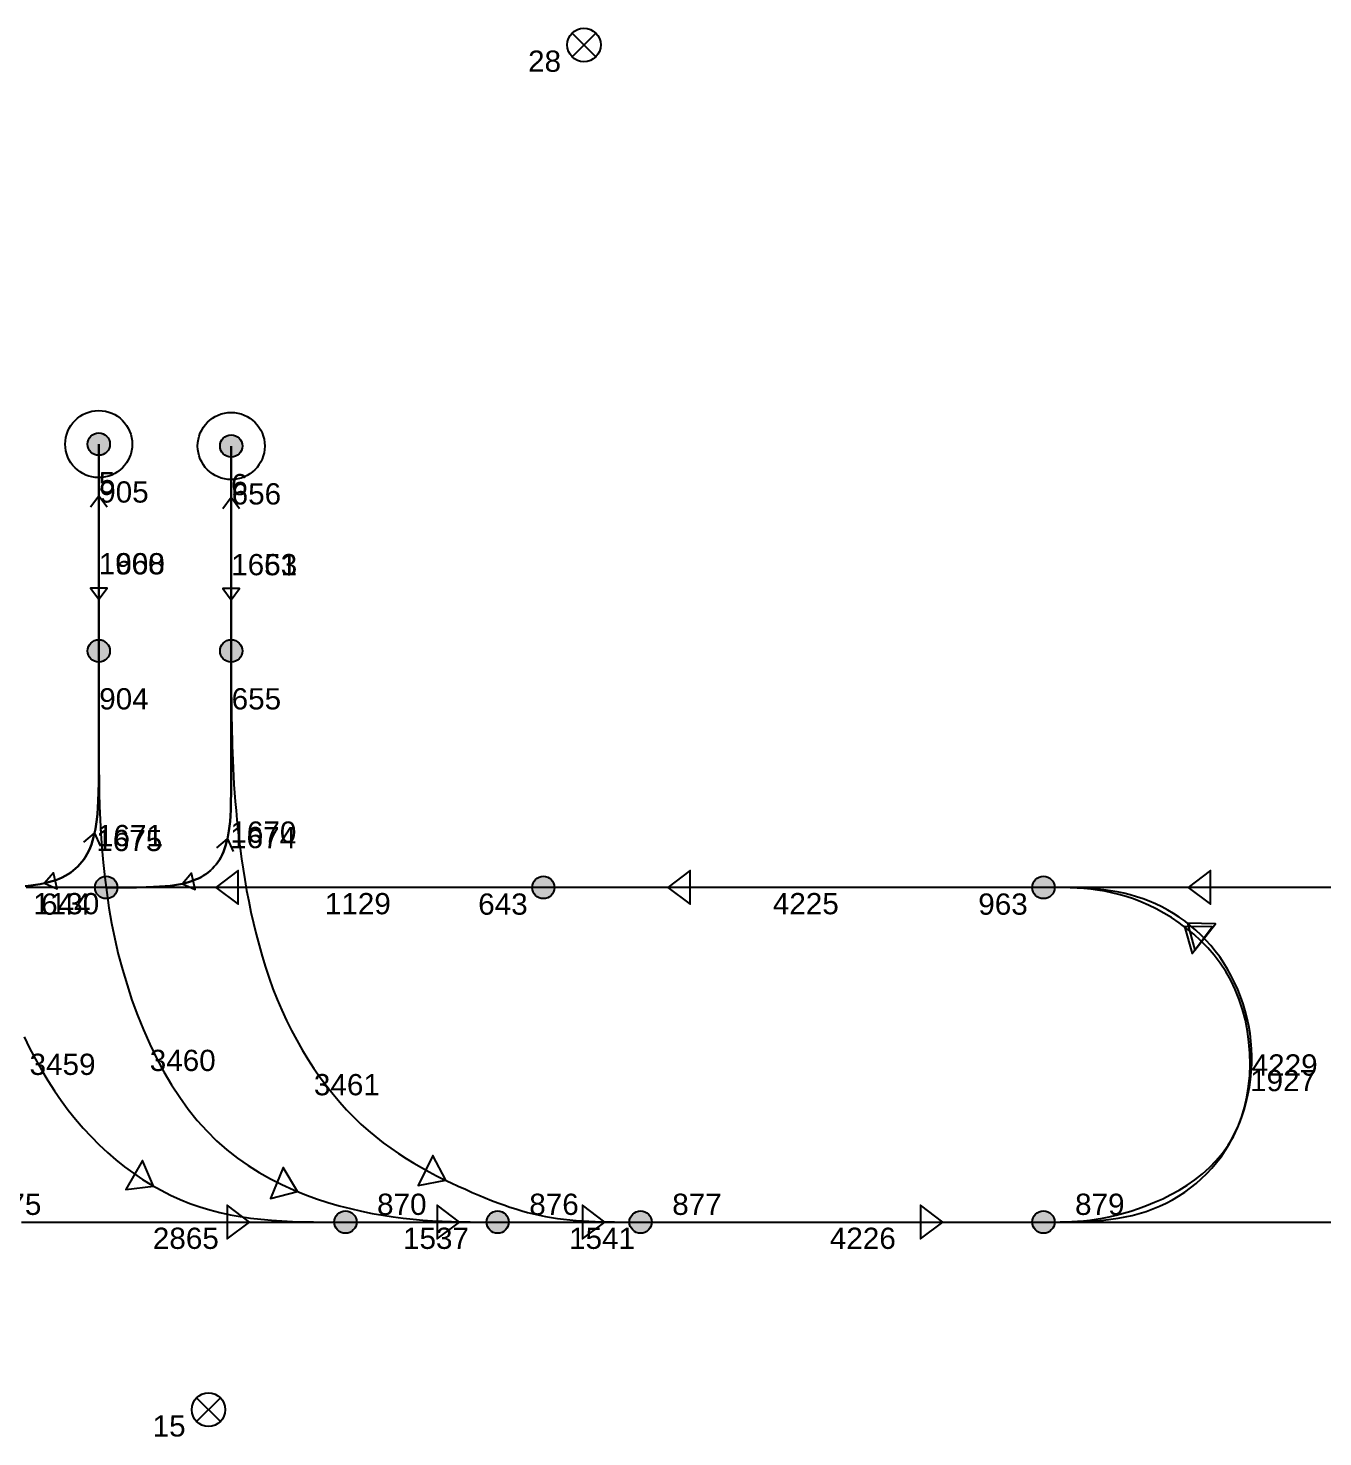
# Model space of a CAD drawing. Header units: millimetres. Extents: x 1508 to 209369, y 3688 to 146097.
# Drawn here: x 83805 to 95389, y 60623 to 73222 of the extents above; entities that cross this region are included whole.
import ezdxf

# ---------------------------------------------------------------- set-up
doc = ezdxf.new("R2010")
doc.units = ezdxf.units.MM
for name, color, linetype, true_color in [('Ndc8_Activity_BanYun', 1, 'Continuous', 0xff0000), ('Ndc8_Activity_BanYunID', 1, 'Continuous', 0xff0000), ('Ndc8_Forward', 5, 'Continuous', 0x0000ff), ('Ndc8_ForwardID', 5, 'Continuous', 0x0000ff), ('Ndc8_Point', 7, 'Continuous', 0x000080), ('Ndc8_PointID', 7, 'Continuous', 0x000080), ('Ndc8_Reflector', 7, 'Continuous', 0x008000), ('Ndc8_ReflectorID', 7, 'Continuous', 0x008000), ('Ndc8_SD1_BWD_AutoLoadEnabled', 7, 'Continuous', 0x0080c0), ('Ndc8_SD1_BWD_AutoLoadEnabledID', 7, 'Continuous', 0x0080c0), ('Ndc8_SD1_BWD_LoadOperation', 5, 'Continuous', 0x0000ff), ('Ndc8_SD1_BWD_LoadOperationID', 5, 'Continuous', 0x0000ff), ('Ndc8_SD1_Fwd_CurveLeft', 6, 'Continuous', 0xff00ff), ('Ndc8_SD1_Fwd_CurveLeftID', 6, 'Continuous', 0xff00ff), ('Ndc8_SD1_Fwd_NoForkAutoAdjust', 5, 'Continuous', 0x0000ff), ('Ndc8_SD1_Fwd_NoForkAutoAdjustID', 5, 'Continuous', 0x0000ff), ('Ndc8_SD1_JiangCha', 7, 'Continuous', 0x0000a0), ('Ndc8_SD1_JiangChaID', 7, 'Continuous', 0x0000a0), ('Ndc8_SD2_Fwd_CurveLeft', 7, 'Continuous', 0xff80c0), ('Ndc8_SD2_Fwd_CurveLeftID', 7, 'Continuous', 0xff80c0)]:
    doc.layers.add(name, color=color, linetype=linetype, true_color=true_color)
doc.styles.add('Ndc8Style', font='arial.ttf', dxfattribs={"height": 0.2})

msp = doc.modelspace()

# ---------------------------------------------------------------- hatches: boundary and pattern name
at = {"layer": 'Ndc8_Point'}
h = msp.add_hatch(color=256, dxfattribs=at)
edge = h.paths.add_edge_path(flags=0)
edge.add_arc((84437, 69502), 100, 0, 360)
h = msp.add_hatch(color=256, dxfattribs=at)
edge = h.paths.add_edge_path(flags=0)
edge.add_arc((85622, 69485), 100, 0, 360)
h = msp.add_hatch(color=256, dxfattribs=at)
edge = h.paths.add_edge_path(flags=0)
edge.add_arc((84437, 67652), 100, 0, 360)
h = msp.add_hatch(color=256, dxfattribs=at)
edge = h.paths.add_edge_path(flags=0)
edge.add_arc((85622, 67652), 100, 0, 360)
h = msp.add_hatch(color=256, dxfattribs=at)
edge = h.paths.add_edge_path(flags=0)
edge.add_arc((84504, 65537), 100, 0, 360)
h = msp.add_hatch(color=256, dxfattribs=at)
edge = h.paths.add_edge_path(flags=0)
edge.add_arc((88415, 65537), 100, 0, 360)
h = msp.add_hatch(color=256, dxfattribs=at)
edge = h.paths.add_edge_path(flags=0)
edge.add_arc((92889, 65537), 100, 0, 360)
h = msp.add_hatch(color=256, dxfattribs=at)
edge = h.paths.add_edge_path(flags=0)
edge.add_arc((86644, 62544), 100, 0, 360)
h = msp.add_hatch(color=256, dxfattribs=at)
edge = h.paths.add_edge_path(flags=0)
edge.add_arc((88006, 62544), 100, 0, 360)
h = msp.add_hatch(color=256, dxfattribs=at)
edge = h.paths.add_edge_path(flags=0)
edge.add_arc((89285, 62544), 100, 0, 360)
h = msp.add_hatch(color=256, dxfattribs=at)
edge = h.paths.add_edge_path(flags=0)
edge.add_arc((92889, 62544), 100, 0, 360)

# ---------------------------------------------------------------- linework, layer by layer
at = {"layer": 'Ndc8_Activity_BanYun'}
for centre in [(84437, 69502), (85622, 69485)]:
    msp.add_circle(centre, 300, dxfattribs=at)
at = {"layer": 'Ndc8_Forward'}
for points in [[(85484, 65537), (85684, 65387), (85684, 65687), (85484, 65537)], [(89529, 65537), (89729, 65387), (89729, 65687), (89529, 65537)], [(94183, 65537), (94383, 65387), (94383, 65687), (94183, 65537)], [(84504, 65537), (84473, 65537), (84442, 65537), (84411, 65537), (84380, 65537), (84349, 65537), (84318, 65537), (84286, 65537), (84255, 65537), (84224, 65537), (84193, 65537), (84162, 65537), (84131, 65537), (84100, 65537), (84069, 65537), (84069, 65537), (84038, 65537), (84007, 65537), (83975, 65537), (83944, 65537), (83913, 65537), (83882, 65537), (83851, 65537), (83820, 65537), (83789, 65537)], [(88415, 65537), (88310, 65537), (88204, 65537), (88100, 65537), (87995, 65537), (87892, 65537), (87789, 65537), (87688, 65537), (87588, 65537), (87489, 65537), (87392, 65537), (87297, 65537), (87204, 65537), (87113, 65537), (87025, 65537), (87025, 65537), (86939, 65537), (86856, 65537), (86774, 65537), (86694, 65537), (86615, 65537), (86537, 65537), (86460, 65537), (86382, 65537), (86304, 65537), (86225, 65537), (86145, 65537), (86063, 65537), (85980, 65537), (85894, 65537), (85894, 65537), (85806, 65537), (85715, 65537), (85622, 65537), (85527, 65537), (85430, 65537), (85331, 65537), (85231, 65537), (85130, 65537), (85027, 65537), (84924, 65537), (84819, 65537), (84715, 65537), (84609, 65537), (84504, 65537)], [(92889, 65537), (92787, 65537), (92685, 65537), (92582, 65537), (92479, 65537), (92375, 65537), (92270, 65537), (92163, 65537), (92056, 65537), (91946, 65537), (91835, 65537), (91721, 65537), (91605, 65537), (91487, 65537), (91366, 65537), (91366, 65537), (91242, 65537), (91115, 65537), (90987, 65537), (90858, 65537), (90728, 65537), (90597, 65537), (90468, 65537), (90339, 65537), (90211, 65537), (90086, 65537), (89964, 65537), (89844, 65537), (89729, 65537), (89618, 65537), (89618, 65537), (89511, 65537), (89409, 65537), (89312, 65537), (89218, 65537), (89127, 65537), (89040, 65537), (88956, 65537), (88874, 65537), (88794, 65537), (88716, 65537), (88640, 65537), (88564, 65537), (88489, 65537), (88415, 65537)], [(95497, 65537), (95329, 65537), (95161, 65537), (94996, 65537), (94834, 65537), (94677, 65537), (94524, 65537), (94379, 65537), (94379, 65537), (94241, 65537), (94109, 65537), (93985, 65537), (93866, 65537), (93753, 65537), (93645, 65537), (93541, 65537), (93440, 65537), (93344, 65537), (93249, 65537), (93157, 65537), (93067, 65537), (92978, 65537), (92889, 65537)], [(85787, 62544), (85587, 62694), (85587, 62394), (85787, 62544)], [(87665, 62544), (87465, 62694), (87465, 62394), (87665, 62544)], [(88965, 62544), (88765, 62694), (88765, 62394), (88965, 62544)], [(91988, 62544), (91788, 62694), (91788, 62394), (91988, 62544)], [(83746, 62544), (83821, 62544), (83898, 62544), (83978, 62544), (84060, 62544), (84145, 62544), (84234, 62544), (84234, 62544), (84326, 62544), (84420, 62544), (84517, 62544), (84617, 62544), (84717, 62544), (84819, 62544), (84921, 62544), (85023, 62544), (85125, 62544), (85225, 62544), (85325, 62544), (85422, 62544), (85516, 62544), (85608, 62544), (85608, 62544), (85697, 62544), (85782, 62544), (85864, 62544), (85944, 62544), (86021, 62544), (86096, 62544), (86168, 62544), (86240, 62544), (86309, 62544), (86378, 62544), (86445, 62544), (86512, 62544), (86578, 62544), (86644, 62544)], [(86644, 62544), (86670, 62544), (86697, 62544), (86723, 62544), (86749, 62544), (86775, 62544), (86801, 62544), (86826, 62544), (86852, 62544), (86877, 62544), (86901, 62544), (86926, 62544), (86950, 62544), (86974, 62544), (86997, 62544), (86997, 62544), (87020, 62544), (87043, 62544), (87065, 62544), (87088, 62544), (87111, 62544), (87135, 62544), (87159, 62544), (87184, 62544), (87210, 62544), (87237, 62544), (87266, 62544), (87297, 62544), (87329, 62544), (87364, 62544), (87364, 62544), (87400, 62544), (87439, 62544), (87479, 62544), (87522, 62544), (87566, 62544), (87611, 62544), (87658, 62544), (87705, 62544), (87754, 62544), (87803, 62544), (87854, 62544), (87904, 62544), (87955, 62544), (88006, 62544)], [(88006, 62544), (88036, 62544), (88067, 62544), (88097, 62544), (88128, 62544), (88158, 62544), (88189, 62544), (88219, 62544), (88249, 62544), (88280, 62544), (88310, 62544), (88341, 62544), (88371, 62544), (88402, 62544), (88432, 62544), (88432, 62544), (88463, 62544), (88493, 62544), (88524, 62544), (88554, 62544), (88585, 62544), (88615, 62544), (88645, 62544), (88676, 62544), (88706, 62544), (88737, 62544), (88767, 62544), (88798, 62544), (88828, 62544), (88859, 62544), (88859, 62544), (88889, 62544), (88920, 62544), (88950, 62544), (88981, 62544), (89011, 62544), (89042, 62544), (89072, 62544), (89102, 62544), (89133, 62544), (89163, 62544), (89194, 62544), (89224, 62544), (89255, 62544), (89285, 62544)], [(89285, 62544), (89358, 62544), (89431, 62544), (89504, 62544), (89577, 62544), (89651, 62544), (89726, 62544), (89801, 62544), (89877, 62544), (89954, 62544), (90032, 62544), (90112, 62544), (90192, 62544), (90274, 62544), (90357, 62544), (90357, 62544), (90442, 62544), (90529, 62544), (90617, 62544), (90706, 62544), (90796, 62544), (90887, 62544), (90978, 62544), (91070, 62544), (91163, 62544), (91256, 62544), (91349, 62544), (91442, 62544), (91535, 62544), (91628, 62544), (91628, 62544), (91720, 62544), (91811, 62544), (91902, 62544), (91993, 62544), (92084, 62544), (92174, 62544), (92264, 62544), (92354, 62544), (92443, 62544), (92533, 62544), (92622, 62544), (92711, 62544), (92800, 62544), (92889, 62544)], [(92889, 62544), (92978, 62544), (93067, 62544), (93157, 62544), (93249, 62544), (93344, 62544), (93440, 62544), (93541, 62544), (93645, 62544), (93753, 62544), (93866, 62544), (93985, 62544), (94109, 62544), (94241, 62544), (94379, 62544), (94379, 62544), (94524, 62544), (94677, 62544), (94834, 62544), (94996, 62544), (95161, 62544), (95329, 62544), (95497, 62544)]]:
    msp.add_lwpolyline(points, dxfattribs=at)
at = {"layer": 'Ndc8_Point'}
for centre in [(84437, 69502), (85622, 69485), (84437, 67652), (85622, 67652), (84504, 65537), (88415, 65537), (92889, 65537), (86644, 62544), (88006, 62544), (89285, 62544), (92889, 62544)]:
    msp.add_circle(centre, 100, dxfattribs=at)
at = {"layer": 'Ndc8_Reflector'}
for p, q in [((88884, 73178), (88672, 72966)), ((88672, 73178), (88884, 72966)), ((85525, 60972), (85313, 60760)), ((85313, 60972), (85525, 60760))]:
    msp.add_line(p, q, dxfattribs=at)
for centre in [(88778, 73072), (85419, 60866)]:
    msp.add_circle(centre, 150, dxfattribs=at)
at = {"layer": 'Ndc8_SD1_BWD_AutoLoadEnabled'}
for points in [[(83779, 65548), (83828, 65553), (83872, 65559), (83913, 65566), (83952, 65574), (83987, 65583), (84021, 65592), (84052, 65603), (84082, 65615), (84110, 65627), (84137, 65641), (84162, 65656), (84186, 65671), (84208, 65688), (84229, 65706), (84249, 65725), (84268, 65745), (84286, 65766), (84303, 65788), (84318, 65812), (84333, 65837), (84347, 65864), (84359, 65892), (84371, 65922), (84382, 65953), (84391, 65987), (84400, 66022), (84408, 66061), (84415, 66102), (84421, 66146), (84426, 66195), (84430, 66250), (84433, 66312), (84435, 66386), (84437, 66482), (84437, 66716), (84437, 66716), (84437, 67652)], [(84504, 65537), (84564, 65537), (84774, 65537), (84860, 65539), (84927, 65541), (84982, 65544), (85031, 65547), (85075, 65552), (85115, 65557), (85152, 65563), (85186, 65570), (85218, 65578), (85249, 65587), (85277, 65596), (85304, 65607), (85329, 65618), (85353, 65630), (85375, 65643), (85396, 65657), (85417, 65672), (85436, 65688), (85454, 65705), (85471, 65723), (85487, 65742), (85502, 65763), (85516, 65784), (85529, 65806), (85541, 65830), (85552, 65855), (85563, 65882), (85572, 65910), (85581, 65941), (85589, 65973), (85596, 66007), (85602, 66044), (85607, 66084), (85612, 66128), (85615, 66177), (85618, 66232), (85620, 66299), (85622, 66385), (85622, 66595), (85622, 66595), (85622, 67652)], [(84305, 65941), (84400, 66022), (84451, 65908)], [(85494, 65892), (85589, 65973), (85640, 65859)]]:
    msp.add_lwpolyline(points, dxfattribs=at)
at = {"layer": 'Ndc8_SD1_BWD_LoadOperation'}
for points in [[(84437, 67652), (84437, 69502)], [(85622, 67652), (85622, 69485)], [(84362, 68940), (84437, 69040), (84512, 68940)], [(85547, 68927), (85622, 69027), (85697, 68927)]]:
    msp.add_lwpolyline(points, dxfattribs=at)
at = {"layer": 'Ndc8_SD1_Fwd_CurveLeft'}
for points in [[(92889, 62544), (92957, 62544), (93025, 62544), (93092, 62545), (93160, 62546), (93227, 62548), (93294, 62551), (93361, 62556), (93426, 62562), (93492, 62569), (93557, 62579), (93621, 62590), (93684, 62604), (93746, 62620), (93808, 62639), (93808, 62639), (93869, 62661), (93928, 62685), (93986, 62713), (94043, 62743), (94099, 62776), (94153, 62811), (94205, 62849), (94256, 62890), (94304, 62933), (94351, 62978), (94395, 63026), (94438, 63076), (94478, 63128), (94515, 63183), (94515, 63183), (94550, 63240), (94582, 63298), (94612, 63359), (94639, 63421), (94663, 63484), (94685, 63549), (94704, 63615), (94719, 63682), (94732, 63750), (94742, 63818), (94749, 63887), (94753, 63956), (94754, 64025), (94752, 64094), (94752, 64094), (94746, 64163), (94738, 64231), (94727, 64299), (94712, 64366), (94695, 64432), (94675, 64497), (94652, 64562), (94627, 64625), (94600, 64686), (94570, 64746), (94537, 64805), (94503, 64861), (94466, 64915), (94427, 64968), (94427, 64968), (94386, 65018), (94343, 65066), (94299, 65111), (94253, 65154), (94205, 65195), (94156, 65234), (94105, 65270), (94054, 65304), (94001, 65335), (93947, 65364), (93892, 65390), (93836, 65414), (93780, 65436), (93723, 65454), (93723, 65454), (93665, 65471), (93607, 65485), (93549, 65497), (93490, 65507), (93431, 65515), (93372, 65522), (93312, 65527), (93252, 65531), (93192, 65533), (93131, 65535), (93071, 65536), (93010, 65537), (92950, 65537), (92889, 65537)], [(94179, 65216), (94244, 64975), (94429, 65211), (94179, 65216)]]:
    msp.add_lwpolyline(points, dxfattribs=at)
at = {"layer": 'Ndc8_SD1_Fwd_NoForkAutoAdjust'}
for points in [[(84437, 69502), (84437, 67652)], [(85622, 69485), (85622, 67652)], [(84437, 68115), (84512, 68215), (84362, 68215), (84437, 68115)], [(85622, 68110), (85697, 68210), (85547, 68210), (85622, 68110)]]:
    msp.add_lwpolyline(points, dxfattribs=at)
at = {"layer": 'Ndc8_SD1_JiangCha'}
for points in [[(84437, 67652), (84437, 66716), (84437, 66482), (84435, 66386), (84433, 66312), (84430, 66250), (84426, 66195), (84421, 66146), (84415, 66102), (84408, 66061), (84400, 66022), (84391, 65987), (84382, 65953), (84371, 65922), (84359, 65892), (84347, 65864), (84333, 65837), (84318, 65812), (84303, 65788), (84286, 65766), (84268, 65745), (84249, 65725), (84229, 65706), (84208, 65688), (84186, 65671), (84162, 65656), (84137, 65641), (84110, 65627), (84082, 65615), (84052, 65603), (84021, 65592), (83987, 65583), (83952, 65574), (83913, 65566), (83872, 65559), (83828, 65553), (83779, 65548)], [(84437, 67652), (84437, 67606), (84437, 67560), (84437, 67512), (84437, 67463), (84437, 67413), (84437, 67360), (84437, 67304), (84437, 67245), (84437, 67182), (84437, 67115), (84437, 67043), (84437, 66966), (84438, 66884), (84438, 66795), (84438, 66795), (84438, 66700), (84438, 66599), (84440, 66492), (84442, 66380), (84445, 66264), (84450, 66143), (84456, 66018), (84465, 65890), (84477, 65759), (84491, 65626), (84508, 65491), (84528, 65354), (84552, 65216), (84580, 65078), (84580, 65078), (84612, 64940), (84649, 64802), (84690, 64665), (84734, 64529), (84783, 64395), (84836, 64263), (84893, 64135), (84954, 64010), (85019, 63889), (85088, 63772), (85161, 63660), (85238, 63554), (85319, 63453), (85403, 63359), (85403, 63359), (85492, 63272), (85583, 63191), (85677, 63117), (85774, 63049), (85873, 62987), (85974, 62930), (86076, 62879), (86179, 62832), (86282, 62790), (86384, 62753), (86487, 62720), (86588, 62690), (86689, 62665), (86787, 62642), (86787, 62642), (86883, 62622), (86978, 62606), (87070, 62592), (87160, 62580), (87250, 62570), (87337, 62562), (87424, 62556), (87509, 62552), (87593, 62548), (87677, 62546), (87760, 62545), (87842, 62544), (87924, 62544), (88006, 62544)], [(85622, 67652), (85622, 66595), (85622, 66385), (85620, 66299), (85618, 66232), (85615, 66177), (85612, 66128), (85607, 66084), (85602, 66044), (85596, 66007), (85589, 65973), (85581, 65941), (85572, 65910), (85563, 65882), (85552, 65855), (85541, 65830), (85529, 65806), (85516, 65784), (85502, 65763), (85487, 65742), (85471, 65723), (85454, 65705), (85436, 65688), (85417, 65672), (85396, 65657), (85375, 65643), (85353, 65630), (85329, 65618), (85304, 65607), (85277, 65596), (85249, 65587), (85218, 65578), (85186, 65570), (85152, 65563), (85115, 65557), (85075, 65552), (85031, 65547), (84982, 65544), (84927, 65541), (84860, 65539), (84774, 65537), (84564, 65537), (84564, 65537), (84504, 65537)], [(85622, 67652), (85622, 67605), (85622, 67558), (85622, 67510), (85622, 67462), (85622, 67414), (85622, 67365), (85623, 67315), (85623, 67264), (85624, 67212), (85624, 67158), (85625, 67104), (85626, 67048), (85627, 66990), (85628, 66930), (85628, 66930), (85630, 66869), (85632, 66805), (85634, 66740), (85636, 66672), (85639, 66603), (85643, 66532), (85647, 66458), (85652, 66382), (85658, 66305), (85665, 66225), (85672, 66143), (85681, 66059), (85691, 65973), (85702, 65884), (85702, 65884), (85714, 65793), (85728, 65701), (85743, 65607), (85760, 65511), (85779, 65414), (85799, 65316), (85821, 65218), (85845, 65119), (85871, 65020), (85899, 64921), (85929, 64823), (85961, 64726), (85996, 64629), (86034, 64534), (86034, 64534), (86074, 64440), (86116, 64348), (86161, 64258), (86208, 64170), (86257, 64084), (86309, 64000), (86362, 63918), (86417, 63838), (86474, 63762), (86533, 63688), (86593, 63616), (86655, 63548), (86718, 63483), (86782, 63420), (86782, 63420), (86848, 63362), (86915, 63306), (86982, 63253), (87050, 63204), (87119, 63157), (87187, 63113), (87256, 63071), (87324, 63031), (87392, 62994), (87459, 62959), (87525, 62926), (87591, 62895), (87654, 62865), (87717, 62837), (87717, 62837), (87778, 62810), (87837, 62785), (87894, 62761), (87951, 62738), (88007, 62717), (88061, 62697), (88115, 62678), (88168, 62661), (88222, 62645), (88274, 62631), (88327, 62617), (88380, 62605), (88433, 62595), (88487, 62585), (88487, 62585), (88541, 62577), (88596, 62570), (88652, 62564), (88708, 62559), (88764, 62555), (88821, 62552), (88878, 62549), (88936, 62547), (88993, 62546), (89051, 62545), (89110, 62544), (89168, 62544), (89227, 62544), (89285, 62544)], [(83952, 65574), (84066, 65523), (84033, 65669), (83952, 65574)], [(85186, 65570), (85300, 65519), (85267, 65665), (85186, 65570)], [(83769, 64202), (83818, 64100), (83870, 64001), (83924, 63905), (83981, 63811), (84040, 63719), (84101, 63631), (84164, 63545), (84230, 63463), (84230, 63463), (84298, 63383), (84368, 63308), (84440, 63235), (84514, 63166), (84590, 63101), (84668, 63039), (84747, 62980), (84828, 62926), (84911, 62875), (84994, 62828), (85080, 62785), (85166, 62746), (85253, 62710), (85342, 62679), (85342, 62679), (85431, 62652), (85521, 62629), (85612, 62610), (85703, 62593), (85796, 62580), (85888, 62569), (85982, 62561), (86075, 62555), (86170, 62550), (86264, 62547), (86359, 62545), (86454, 62544), (86549, 62544), (86644, 62544)], [(87541, 62918), (87427, 63140), (87296, 62870), (87541, 62918)], [(84927, 62865), (84829, 63095), (84679, 62835), (84927, 62865)], [(86215, 62817), (86087, 63032), (85973, 62754), (86215, 62817)]]:
    msp.add_lwpolyline(points, dxfattribs=at)
at = {"layer": 'Ndc8_SD2_Fwd_CurveLeft'}
for points in [[(92889, 62544), (92939, 62544), (92989, 62544), (93039, 62545), (93090, 62546), (93142, 62549), (93194, 62552), (93248, 62556), (93303, 62562), (93360, 62570), (93418, 62580), (93478, 62592), (93540, 62606), (93604, 62623), (93671, 62643), (93671, 62643), (93740, 62666), (93811, 62691), (93884, 62721), (93957, 62753), (94030, 62790), (94103, 62830), (94174, 62874), (94244, 62923), (94311, 62976), (94375, 63033), (94436, 63095), (94492, 63161), (94543, 63233), (94589, 63310), (94589, 63310), (94628, 63392), (94662, 63478), (94689, 63568), (94710, 63662), (94725, 63758), (94735, 63856), (94738, 63955), (94736, 64055), (94728, 64154), (94715, 64252), (94696, 64349), (94671, 64444), (94641, 64535), (94606, 64623), (94606, 64623), (94565, 64707), (94520, 64786), (94470, 64861), (94416, 64931), (94359, 64998), (94298, 65060), (94235, 65118), (94170, 65171), (94104, 65221), (94036, 65267), (93967, 65308), (93899, 65346), (93830, 65379), (93762, 65408), (93762, 65408), (93695, 65434), (93629, 65456), (93564, 65475), (93500, 65490), (93437, 65503), (93374, 65513), (93312, 65521), (93251, 65527), (93190, 65531), (93129, 65534), (93069, 65536), (93009, 65537), (92949, 65537), (92889, 65537)], [(94150, 65187), (94219, 64947), (94400, 65185), (94150, 65187)]]:
    msp.add_lwpolyline(points, dxfattribs=at)

# ---------------------------------------------------------------- texts
at = {"layer": 'Ndc8_Activity_BanYunID', "style": 'Ndc8Style'}
for s, p in [('5', (84437, 69062)), ('6', (85622, 69045))]:
    msp.add_text(s, height=190, dxfattribs=at).set_placement(p)
at = {"layer": 'Ndc8_ForwardID', "style": 'Ndc8Style'}
for s, p in [('1130', (83851, 65297)), ('1129', (86460, 65297)), ('4225', (90468, 65297)), ('2865', (84921, 62304)), ('1537', (87159, 62304)), ('1541', (88645, 62304)), ('4226', (90978, 62304))]:
    msp.add_text(s, height=190, dxfattribs=at).set_placement(p)
at = {"layer": 'Ndc8_PointID', "style": 'Ndc8Style'}
for s, p in [('905', (84441, 68979)), ('656', (85626, 68962)), ('904', (84441, 67129)), ('655', (85626, 67129)), ('644', (83921, 65293)), ('643', (87832, 65293)), ('963', (92306, 65293)), ('875', (83481, 62608)), ('870', (86927, 62608)), ('876', (88289, 62608)), ('877', (89568, 62608)), ('879', (93172, 62608))]:
    msp.add_text(s, height=190, dxfattribs=at).set_placement(p)
at = {"layer": 'Ndc8_ReflectorID', "style": 'Ndc8Style'}
for s, p in [('28', (88278, 72832)), ('15', (84919, 60626))]:
    msp.add_text(s, height=190, dxfattribs=at).set_placement(p)
at = {"layer": 'Ndc8_SD1_BWD_AutoLoadEnabledID', "style": 'Ndc8Style'}
for s, p in [('1671', (84421, 65906)), ('1670', (85615, 65937))]:
    msp.add_text(s, height=190, dxfattribs=at).set_placement(p)
at = {"layer": 'Ndc8_SD1_BWD_LoadOperationID', "style": 'Ndc8Style'}
for s, p in [('1908', (84437, 68337)), ('1653', (85622, 68329))]:
    msp.add_text(s, height=190, dxfattribs=at).set_placement(p)
at = {"layer": 'Ndc8_SD1_Fwd_CurveLeftID', "style": 'Ndc8Style'}
msp.add_text('4229', height=190, dxfattribs=at).set_placement((94752, 63854))
at = {"layer": 'Ndc8_SD1_Fwd_NoForkAutoAdjustID', "style": 'Ndc8Style'}
for s, p in [('1660', (84437, 68337)), ('1661', (85622, 68329))]:
    msp.add_text(s, height=190, dxfattribs=at).set_placement(p)
at = {"layer": 'Ndc8_SD1_JiangChaID', "style": 'Ndc8Style'}
for s, p in [('1675', (84415, 65862)), ('1674', (85612, 65888)), ('3459', (83818, 63860)), ('3460', (84893, 63895)), ('3461', (86362, 63678))]:
    msp.add_text(s, height=190, dxfattribs=at).set_placement(p)
at = {"layer": 'Ndc8_SD2_Fwd_CurveLeftID', "style": 'Ndc8Style'}
msp.add_text('1927', height=190, dxfattribs=at).set_placement((94738, 63715))

doc.saveas('drawing.dxf')
